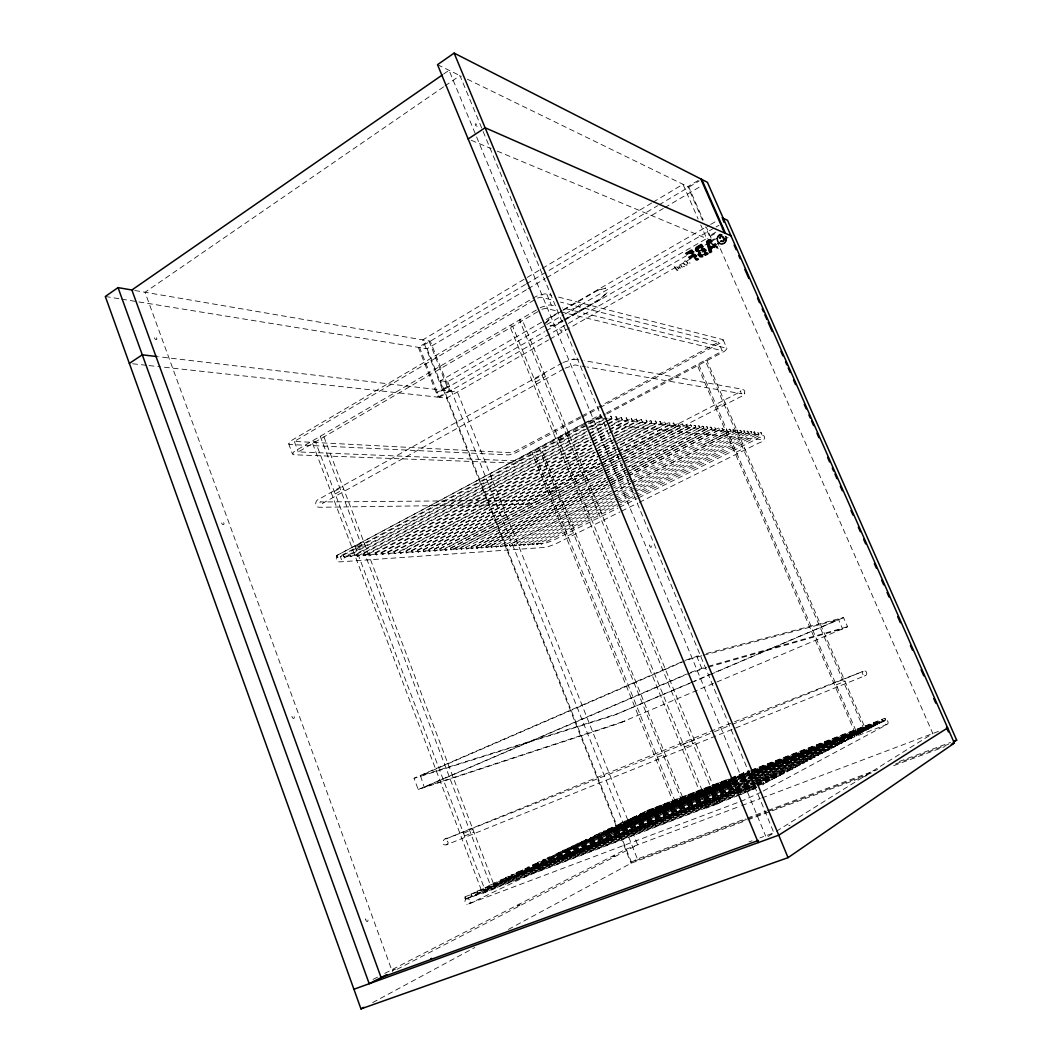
<?xml version="1.0" encoding="UTF-8"?>
<svg xmlns="http://www.w3.org/2000/svg" width="1062" height="1062" viewBox="0 0 1062 1062"><rect width="100%" height="100%" fill="white"/><g stroke="black" fill="none" stroke-linecap="round" stroke-linejoin="round"><path stroke-width="0.75" stroke-dasharray="5 3.75" d="M661.945 811.049L468.992 903.908L470.054 900.523L468.594 898.93L466.868 898.837L739.099 795.212M681.499 661.958L415.242 777.649L414.047 778.353L418.229 789.517L618.549 723.541L847.595 626.739L843.493 617.553L703.044 654.378M600.203 834.905L599.127 833.285L866.313 730.191L866.287 729.249L865.596 728.306L751.458 772.486M857.631 734.692C855.507 730.377 859.238 737.001 855.322 735.674L752.48 775.366M689.251 262.885L690.141 263.084M811.514 758.918L810.585 756.941L811.355 759.078L516.756 872.287L516.597 873.681L517.367 874.345L790.115 769.897C796.022 769.963 789.491 764.481 792.544 768.954M602.964 469.696L445.881 550.448L445.018 549.718L444.978 548.788L739.656 397.228C743.121 396.564 747.714 390.63 742.351 389.276L584.153 360.629M761.029 432.539L761.812 434.212L761.029 432.539L636.735 494.613M758.507 433.854C755.852 430.389 761.228 434.663 756.582 434.809M470.028 902.687L470.227 901.97M746.413 433.747L748.458 432.632L747.754 431.159L614.699 497.799M747.555 431.079L748.431 432.725M744.09 430.694L744.9 432.407L744.09 430.694L632.726 486.675M740.586 430.309L741.395 432.035L740.586 430.309L632.567 484.71M737.917 431.61C735.847 427.588 739.391 433.535 735.78 432.646M734.32 431.225C732.276 427.163 735.687 432.938 732.262 432.274L631.903 482.891M729.793 429.128L730.616 430.88L729.793 429.128L611.354 489.038M727.005 430.442C724.934 426.38 728.452 432.38 724.828 431.504M628.545 475.816L719.425 429.698L719.319 428.729L718.576 427.906L609.628 483.276L715.602 429.287L715.496 428.318L714.753 427.495L626.567 472.378M718.576 427.906L719.492 429.645M714.753 427.495L715.602 429.287M710.863 427.07L711.726 428.875L710.863 427.07L626.713 469.975M706.934 426.632L707.796 428.451L706.934 426.632L606.707 477.82M698.915 425.756L699.792 427.601L698.915 425.756L623.978 464.147M624.084 463.868L695.716 427.176L695.491 425.942L694.827 425.318L622.491 462.435M694.827 425.318L695.783 427.123M621.562 457.536L683.131 425.835L682.919 424.574L682.242 423.937L620.5 455.784M682.242 423.937L683.211 425.782M619.863 455.797L678.83 425.371L678.605 424.11L677.928 423.459L601.583 462.913M677.928 423.459L678.91 425.318M673.547 422.981L674.463 424.906L673.547 422.981L600.242 460.948M618.363 451.204L670.029 424.442L669.817 423.154L669.126 422.503L598.835 458.97M669.126 422.503L670.122 424.388M599.074 458.452L665.542 423.964L665.462 422.915L664.626 422.012L617.54 446.478M615.641 444.208L656.382 422.981L656.183 421.68L655.453 421.003L614.34 442.456M885.695 720.023C883.942 715.815 886.956 721.775 883.557 720.846L624.429 821.298L624.283 822.24L625 823.063L730.935 782.123M613.292 439.588L646.957 421.986L646.891 420.91L646.015 419.981L612.323 437.624M883.04 721.417C881.354 717.315 884.274 723.222 880.889 722.253L751.763 772.233M646.015 419.981L647.05 421.933M880.345 722.824C878.593 718.655 881.619 724.669 878.194 723.673L751.484 772.698M612.668 436.907L642.138 421.468L642.085 420.393L641.196 419.45L611.924 434.809M641.196 419.45L642.231 421.415M876.854 722.452L877.557 724.284L876.854 722.452L636.377 815.643L636.244 816.559L636.934 817.368L729.554 781.539M872.075 727.178C870.296 722.93 873.349 729.036 869.884 728.028L752.759 773.309M869.247 728.651C867.468 724.39 870.521 730.537 867.043 729.514L752.374 773.84M865.596 728.306L866.313 730.191M731.983 784.924L591.016 839.259L590.246 838.396L590.432 837.4L860.472 733.258L860.459 732.302L859.755 731.346L752.069 773.003M626.314 417.831L627.284 419.888L626.314 417.831L608.792 427.083M853.755 734.479L854.485 736.417L853.755 734.479L603.561 831.188L603.389 832.157L604.145 833.006L751.962 775.964M538.846 864.149L537.81 863.884L537.691 862.371L825.466 751.67L825.466 750.608L824.696 749.599L753.794 776.919M828.108 747.821L828.864 749.878L828.108 747.821L754.073 776.362M599.884 415.003L601.092 417.034L599.99 414.95L583.781 423.605M818.603 755.281L817.74 753.223L818.51 755.321L734.307 787.672M807.797 760.95L806.921 758.852L807.704 760.989L755.069 781.194M611.513 493.233L509.614 544.62L509.587 545.549L510.357 546.226L631.08 485.453M501.158 546.771C500.667 543.266 499.299 548.35 502.485 546.12L629.248 482.082M775.645 775.127L776.468 777.411L775.645 775.127L755.573 782.813M481.922 548.032C481.391 544.368 479.997 549.638 483.263 547.368L608.141 483.9M476.971 548.364C476.612 544.74 474.833 549.97 478.312 547.687L608.168 481.59M763.843 784.048C761.905 778.672 764.985 786.504 761.308 785.017L883.557 720.846C886.372 717.686 890.527 723.222 886.531 724.749L762.569 791.389M471.966 548.682C471.448 544.979 469.988 550.302 473.307 548.005L606.893 479.905M744.263 393.922L744.727 393.113M754.073 786.358L754.909 788.734L754.073 786.358L737.068 792.849M603.402 474.687L460.881 547.713L460.815 548.696L461.665 549.412L604.358 476.639M456.567 549.691C456.063 545.934 454.523 551.324 457.934 549.001L602.101 475.139M602.247 470.333L450.407 548.377L450.341 549.373L451.204 550.103L603.375 471.993M440.597 550.74C440.146 546.996 438.473 552.359 441.978 550.036L601.185 468.037M424.03 551.828C423.619 547.992 421.826 553.488 425.424 551.112L598.118 461.678M418.375 552.2C417.95 548.377 416.131 553.846 419.769 551.483L597.614 459.209M593.565 450.394L399.989 551.59L399.883 552.638L400.825 553.408L595.092 452.027M394.984 553.727C394.546 549.718 392.621 555.426 396.392 552.997L592.954 450.222M357.39 556.262C358.106 552.771 354.509 556.076 357.788 556.05M350.845 556.687C350.845 552.174 348.203 558.665 352.425 555.851M344.34 557.046L343.185 555.253L344.207 557.125L603.574 419.171M633.111 819.2L632.448 817.514L633.39 819.107M337.623 557.484L336.455 555.678L337.477 557.563L605.526 414.724M871.398 725.373L628.465 819.399L628.319 820.329L629.023 821.138L729.899 782.15M729.873 780.849L620.248 823.276L621.31 824.855M750.529 773.601L611.951 827.205L613.026 828.811M604.251 832.953L603.561 831.188M599.924 835.011L599.233 833.232M553.634 857.061C554.404 854.087 550.966 856.304 553.926 856.968M533.403 866.711C533.562 862.57 530.801 868.145 534.916 866.141L734.24 789.69M733.43 790.739L500.202 880.132L500.016 881.553L500.813 882.23L755.427 784.871M757.538 785.243L772.393 779.561L772.22 778.114L771.463 777.304L488.772 885.535L488.573 886.982L489.383 887.673L736.099 793.433M418.229 789.517L686.517 674.118M731.957 724.589L858.8 673.122C867.322 669.657 859.636 671.728 863.804 675.472C868.238 677.052 867.415 669.153 863.353 671.25L722.147 726.647L447.752 838.144C442.296 837.719 440.518 846.799 446.943 844.609L865.596 675.512M545.297 323.021L552.16 316.144M545.656 323.352L552.413 316.569L562.05 310.993M701.836 655.719L687.141 659.953L420.459 775.725L424.176 787.141L685.601 674.874M841.197 629.474L842.564 628.837L838.582 619.637L694.15 681.233M843.613 617.593L711.168 674.211M754.378 431.822L755.175 433.495L754.378 431.822L635.302 491.467M751.073 431.464L751.79 433.137L751.073 431.464L634.107 490.06M721.178 431.119L723.275 430.044L722.452 428.331L629.447 475.471M722.359 428.318L723.209 430.097M467.997 898.04C464.625 898.479 463.297 903.828 467.214 904.466M443.611 74.074L449.053 70.291L765.662 836.046M443.597 86.872L145.043 292.249L392.369 971.743M444.965 85.929L459.965 75.614L773.906 832.834L759.888 837.931M541.275 544.195C540.89 540.651 539.695 545.841 542.642 543.518L635.302 497.308M537 544.474C536.668 540.823 535.248 546.187 538.368 543.797L635.793 495.144M532.686 544.766C532.248 541.076 531.106 546.452 534.053 544.076L616 503.056M625.651 467.957L703.827 428.039L703.721 427.043L702.951 426.194L624.151 466.298M528.318 545.045C527.894 541.355 526.699 546.731 529.699 544.355L614.991 501.622M702.951 426.194L703.827 428.039M523.898 545.337C523.473 541.66 522.265 547.01 525.292 544.647L632.819 490.724M519.437 545.629C518.999 541.925 517.791 547.302 520.831 544.925L613.557 498.357M514.924 545.921C514.566 542.257 513.238 547.607 516.318 545.218L632.129 486.993M510.357 546.226L509.614 544.62M622.531 462.169L691.574 426.725L691.481 425.729L690.685 424.866L622.876 459.713M505.738 546.532C505.339 542.748 504.025 548.244 507.145 545.815L611.34 493.259M687.379 426.287C685.747 422.172 688.322 427.681 685.269 427.375L604.411 468.939M690.685 424.866L691.574 426.725M496.339 547.142C496.007 543.399 494.587 548.855 497.759 546.426L609.867 489.794M491.56 547.461C491.241 543.691 489.781 549.173 492.98 546.731L609.522 487.697M486.728 547.78C486.343 543.93 484.922 549.505 488.148 547.049L609.575 485.44M476.002 546.811L606.03 480.502M768.038 836.498L775.021 832.13M776.415 831.254L932.808 733.51L717.912 243.225M466.789 549.081C466.457 545.138 464.917 550.846 468.249 548.337L605.327 478.338M665.542 423.964L664.626 422.012M461.665 549.412L460.881 547.713M620.46 444.54L661.002 423.472L660.79 422.172L660.073 421.508L615.987 444.474M451.204 550.103L450.407 548.377M656.382 422.981L655.453 421.003M445.881 550.448L445.084 548.722M660.073 421.508L661.002 423.472M651.696 203.001L422.756 339.893L442.721 390.245L544.58 331.702M653.117 202.152L682.972 184.284L698.119 218.958M698.199 180.474L687.818 186.66L702.885 221.055M525.451 284.47L419.609 347.539L439.296 397.307L446.624 398.104L548.576 339.906M526.486 283.859L657.59 205.736M658.984 204.913L699.181 180.965M651.71 422.49C649.971 418.07 652.626 423.95 649.493 423.632L596.539 451.27M121.626 299.139L427.057 348.748L526.672 289.607M528.093 288.758L545.178 278.616M546.598 277.779L663.299 208.497M664.719 207.648L701.716 185.677M435.035 551.165C434.69 546.996 433.03 552.983 436.535 550.395L599.393 466.364M429.513 551.523C429.221 547.421 427.468 553.329 431.013 550.753L618.137 454.018M536.283 310.077L295.223 450.912A8.257 2.27 -19.6 0 0 293.245 452.346L292.886 454.443A9.624 2.655 -19.6 0 0 294.559 454.801L511.34 462.966A7.5 1.659 -21.9 0 0 513.065 462.806L517.831 461.333A6.425 1.42 -21.9 0 0 520.141 460.244M537.744 311.697L298.276 451.921L515.667 460.881L604.968 413.729M746.427 819.439L631.412 862.225L440.491 380.767L544.846 320.379M546.28 319.543L561.997 310.449M563.205 309.746L709.243 225.237M710.664 224.414L716.385 221.095M563.431 310.197L596.831 290.882L605.831 288.054L596.698 290.364M440.491 380.767L447.739 381.696L545.31 325.41M546.744 324.587L563.962 314.657M565.396 313.834L714.62 227.759M716.053 226.923L718.921 225.277M412.521 552.638C412.202 548.377 410.41 554.497 414.034 551.855L595.636 457.457M562.555 320.445L555.665 324.414L546.97 326.538M563.935 319.649L600.163 298.82L607.57 292.183L600.442 299.258L564.095 320.14M715.934 232.074L709.363 235.857L710.319 236.268L716.89 232.498M562.701 320.936L555.784 324.919L546.97 327.069M546.014 330.879L563.232 320.989M564.665 320.166L706.695 238.538L700.761 224.985M438.022 397.175L448.854 390.962L428.995 340.955L418.322 347.327L438.022 397.175L162.181 367.001M721.921 234.476L711.394 240.503L705.447 226.91M439.296 397.307L722.625 235.021M406.706 553.023C406.401 548.735 404.569 554.882 408.233 552.227L614.168 444.965M637.266 420.95L636.218 418.972L637.266 420.95L614.832 432.725M550.023 339.083L728.094 237.423M400.825 553.408L399.989 551.59M446.186 844.914C452.2 842.073 442.19 838.781 445.801 838.98L633.47 764.534M466.656 898.717L754.909 788.734M632.302 420.419L631.253 418.428L632.302 420.419L609.761 432.287M388.811 554.191C388.533 549.824 386.595 556.076 390.365 553.382L592.238 447.62M562.263 362.952L319.649 498.782C314.671 499.857 313.914 507.795 319.941 507.278L528.04 504.357L537.518 501.317M334.238 491.44L342.814 486.648M534.398 379.453L544.355 373.877M335.18 493.923L343.756 489.131M535.474 382.081L545.443 376.519M563.59 369.005L322.33 503.494C320.644 507.291 318.361 499.844 321.72 501.981L527.827 500.189L535.527 497.587L599.924 464.306M382.692 554.603C382.426 550.196 380.435 556.488 384.245 553.78L591.481 444.978M376.492 555.001C376.24 550.581 374.209 556.9 378.045 554.178L590.95 442.177M622.173 419.344L621.097 417.313L622.173 419.344L612.562 424.415M541.885 309.281L545.576 308.285L558.824 311.431M370.213 555.413C369.961 550.966 367.89 557.324 371.766 554.59L607.517 430.296M607.703 423.711L617.102 418.733L616.65 417.167L616.013 416.702L588.321 431.398M363.841 555.838C363.854 551.523 361.306 557.245 365.049 555.187M616.013 416.702L616.995 418.786M372.643 1002.608L474.833 947.503M508.406 929.396L631.04 863.273L746.068 820.528M580.383 416.782L512.163 452.797L294.347 441.407L537.717 297.971L540.996 297.214L554.165 300.506M581.843 415.999L718.443 342.19L560.55 302.126M356.381 554.417L586.861 432.168M761.109 792.172L743.068 800.496L467.068 904.452M631.412 862.225L637.412 858.985L745.896 818.603M580.954 417.804L516.889 452.173A6.412 1.46 -21.9 0 1 514.592 453.262L509.826 454.722A7.5 1.712 -21.9 0 1 508.087 454.881L290.709 444.553A9.611 2.721 -19.5 0 1 289.037 444.168L289.368 442.018A8.244 2.336 -19.5 0 1 291.346 440.584L534.505 297.32A8.947 2.828 -22.9 0 1 537.757 295.701L544.394 293.935A10.434 3.292 -22.9 0 1 546.744 294.055L551.51 295.289M582.401 417.021L598.424 408.432M599.871 407.649L719.253 343.584A6.969 1.659 -24.1 0 0 721.403 342.269L723.262 340.092A8.138 1.951 -24.1 0 0 722.678 339.561L557.869 296.935M610.889 416.145L611.739 418.229L610.889 416.145L604.822 419.278M336.455 555.678L582.321 424.375M585.215 422.915L340.305 553.687C334.835 554.669 334.782 563.086 340.995 561.798L546.465 547.288L554.815 544.288L620.035 511.924M355.146 546.704L363.841 542.058M558.386 438.234L568.515 432.831M606.442 412.945L721.483 351.549L722.173 350.779L718.416 342.097M606.986 413.954L722.957 352.133A6.969 1.62 -24 0 0 725.107 350.818L726.979 348.681A8.138 1.898 -24 0 0 726.408 348.163L562.541 307.9M343.185 555.253L602.486 417.1M356.089 549.213L364.797 544.567M559.475 440.903L569.617 435.513M603.428 420.021L341.075 559.634C342.269 560.763 339.813 555.479 340.212 556.501L545.642 543.133L552.824 540.545L617.991 508.101M350.978 556.607L586.928 431.398M588.321 430.668L611.845 418.176L609.429 419.45M565.037 368.209L574.967 364.916L585.428 366.709M357.522 556.183L587.936 434.185M589.383 433.402L606.296 424.455M362.978 553.939L587.644 435.022M589.105 434.252L606.614 424.986M608.075 424.216L621.336 417.286M365.408 555.001L587.671 437.571M592.052 435.261L606.707 427.521M369.35 553.528L588.348 437.876M589.808 437.106L607.331 427.853M608.977 429.539L627.284 419.888M375.643 553.129L588.972 440.703M590.432 439.933L607.968 430.694M609.429 429.924L631.465 418.388M592.397 441.42L608.3 433.044M381.842 552.731L590.976 442.761M592.437 441.991L636.43 418.932M592.954 444.208L607.623 436.509M387.975 552.346L591.428 445.575M592.888 444.805L610.451 435.579M598.065 444.553L611.208 437.677M394.015 551.961L593.273 447.606M594.733 446.837L610.849 438.394M598.769 447.182L611.831 440.345M595.039 449.624L650.887 420.512M405.87 551.205L595.264 452.412M596.725 451.642L612.88 443.226M411.684 550.833L595.41 455.186M596.871 454.417L614.513 445.23M597.096 456.687L614.619 447.58M417.578 550.474L595.477 457.948M596.95 457.191L616.066 447.248M423.101 550.116L597.362 459.727M599.565 460.935L616.916 451.947M428.836 549.758L598.782 461.704M717.593 803.868L720.023 802.606L522.517 320.578L519.464 319.914L717.593 803.868L706.403 808.129L509.614 325.662L512.694 326.299L708.872 806.868L706.403 808.129M674.463 424.906L619.611 453.262M434.225 549.412L600.123 463.669M601.384 463.563L737.506 393.232C741.993 389.555 739.497 392.781 741.98 393.79L587.047 366.987M600.853 465.607L618.403 456.554M439.695 549.054L599.924 466.404M601.384 465.647L619.027 456.541M397.082 969.301L637.651 844.834L457.377 391.971L158.703 356.766M550.368 492.821L557.63 489.078M716.916 406.958L725.067 402.75M602.645 467.28L620.115 458.293M603.72 469.563L621.403 460.47M373.001 979.443L378.882 976.416M384.749 973.389L625.545 849.414L740.148 806.177M604.849 471.236L621.058 462.926M455.678 548.045L603.309 472.285M604.782 471.528L621.018 463.191M605.021 473.639L622.611 464.625M604.875 473.944L622.505 464.904M605.818 475.882L622.69 467.041M586.675 422.132L597.335 418.295L606.973 418.8M697.707 428.663L699.792 427.601M606.774 477.595L624.19 468.7M471.09 547.063L605.221 478.577M608.34 479.161L707.796 428.451M607.517 479.758L625.226 470.718M589.463 427.402L598.623 424.096L605.008 424.468M477.236 548.231L477.993 547.846M609.641 480.834L711.726 428.875M481.059 546.426L607.464 482.095M608.924 481.351L625.093 473.121M486.077 546.12L608.154 484.02M611.035 484.697L627.084 476.546M490.923 545.815L608.792 485.945M610.265 485.201L627.974 476.214M610.836 487.113L726.196 428.743M704.186 444.235L728.612 431.902M630.27 481.644L733.43 429.526M612.814 492.529L630.43 483.635M612.986 492.489L630.709 483.542M632.182 482.798L737.121 429.937M756.941 784.287L778.194 776.149M757.817 785.734L765.622 782.747M739.431 433.017L741.395 432.035M742.949 433.389L744.9 432.407M759.874 780.928L794.097 767.799M756.21 781.791L797.934 765.795M756.635 783.836L782.269 774.012M616.478 500.879L633.828 492.21M617.234 502.472L757.724 432.181M537.345 544.302L538.062 543.943M733.019 782.083L861.335 732.514M753.901 776.057L846.202 740.466M849.308 738.833C854.392 739.218 848.777 733.935 851.432 738.024M733.43 785.216L836.63 745.484M812.443 754.365L839.856 743.785M548.961 859.331L547.939 859.065L547.819 857.578L830.033 748.949M543.943 861.72L542.908 861.468L542.788 859.954L826.661 750.715M636.749 496.578L761.812 434.212M619.465 507.357L637.24 498.503M638.713 497.773L757.206 438.765C761.481 434.942 759.635 438.712 761.826 439.628L611.619 425.105M567.798 535.898L575.139 532.248M736.324 452.147L744.568 448.045M751.617 773.375L872.765 726.527M621.522 511.18L637.824 503.096M639.311 502.353L759.357 442.774C762.808 442.257 767.64 436.455 762.211 435.088L608.606 418.972M563.364 362.368L573.387 359.182M492.131 889.744L495.224 888.257L323.791 436.495L320.246 436.296L492.131 889.744L482.586 893.381L311.777 441.248L315.334 441.434L485.692 891.881L482.586 893.381M778.101 776.203L780.676 775.194L779.893 773.017L759.688 780.676M768.038 781.831C766.658 776.747 768.808 783.49 765.516 782.8M804 762.941L803.217 760.777L804 762.941L755.653 781.486M800.244 764.919C798.81 760.113 801.067 766.512 797.827 765.848M796.42 766.923C795.026 762.091 797.243 768.53 794.004 767.853M788.615 771.025C787.221 766.127 789.424 772.645 786.172 771.968L756.317 783.384M784.632 773.123C783.238 768.184 785.415 774.742 782.163 774.065M467.373 898.333L652.413 810.16L730.802 779.588M771.463 777.304L772.286 779.601M825.466 751.67L824.696 749.599M822.015 753.476L821.245 751.392L822.015 753.476L754.976 779.242M814.952 757.179L814.089 755.109L814.952 757.179L754.83 780.278M839.776 743.825L842.1 742.922L841.383 740.997L753.064 775.021M845.206 741.289L844.463 739.311L845.206 741.289L733.51 784.34M836.551 745.524L838.887 744.621L838.157 742.683L753.011 775.459M835.528 746.374C834.135 741.9 836.405 747.913 833.272 747.25L552.917 855.162M779.76 772.977L780.57 775.247M832.223 748.113C830.829 743.612 833.099 749.653 829.94 748.989M863.419 731.718C861.986 727.417 864.349 733.245 861.255 732.554M860.472 733.258L859.755 731.346M846.122 740.506L848.419 739.603L847.821 737.798L594.747 835.356L595.835 836.989M838.051 742.643L838.794 744.661M872.685 726.554L874.862 725.704L874.185 723.926L750.953 771.596M730.218 781.074L616.053 825.333L616.677 826.953L618.429 826.329M588.202 840.746L586.397 841.383L585.746 839.684L731.399 783.384M733.815 788.455L521.893 869.924L522.584 871.769L524.535 871.079M732.992 788.269L527.203 867.415L527.894 869.247L529.832 868.557M735.09 792.398L476.745 891.31L477.289 893.182L479.52 892.545M734.771 791.933L482.666 888.496L483.383 890.447L485.427 889.73M733.948 791.097L494.268 883.013L494.972 884.925L496.989 884.221M754.471 782.123L505.539 877.663L506.242 879.548L508.233 878.858M733.789 789.358L511.061 875.048L511.765 876.92L513.742 876.23M847.595 737.678L848.339 739.643M841.277 740.971L842.02 742.962M874.092 723.886L874.796 725.744M788.747 825.732L790.075 825.174M471.634 896.129C472.165 891.23 468.793 897.828 473.373 895.465L736.019 795.305M477.635 893.275L477.011 891.098M465.554 899.023C466.337 894.323 462.554 900.178 466.908 898.518M522.743 871.783L522.292 869.751M528.04 869.26L527.588 867.242M511.924 876.933L511.313 874.862M517.367 874.345L516.756 872.287M506.415 879.562L505.791 877.477M495.144 884.938L494.52 882.814M500.813 882.23L500.202 880.132M483.555 890.447L482.931 888.297M489.383 887.673L488.772 885.535M577.383 845.75C578.272 842.524 574.94 845.259 577.794 845.591M581.989 843.56C582.826 840.321 579.533 843.042 582.388 843.401M568.024 850.211C568.94 846.985 565.502 849.693 568.422 850.051M572.737 847.967C573.613 844.688 570.241 847.436 573.135 847.808M563.245 852.481C564.161 849.175 560.696 851.95 563.656 852.335M558.413 854.791C559.369 851.512 555.851 854.273 558.811 854.631M543.518 861.879L542.921 859.901M548.55 859.49L547.952 857.512M538.434 864.309L537.823 862.304M625 823.063L624.429 821.298M616.81 826.966L616.358 825.201M620.925 825.001L620.354 823.236M608.407 830.962C608.473 826.873 606.362 832.515 609.946 830.378L731.121 783.61M612.628 828.957L612.057 827.165M595.437 837.148L594.866 835.303M586.529 841.396L585.945 839.524M591.016 839.259L590.432 837.4M648.47 811.872L647.913 810.187L648.842 811.74M640.824 815.523L640.267 813.797L641.209 815.377M644.674 813.691C644.727 809.961 642.802 815.151 646.147 813.12L750.237 772.831M636.934 817.368L636.377 815.643M629.023 821.138L628.465 819.399M632.341 817.554L729.408 779.946M687.127 674.211L706.748 667.586M692.636 681.884L617.327 713.863L420.008 776.017M689.875 683.278L613.225 715.615L414.047 778.353M691.402 682.627L709.642 674.861M685.494 660.232L701.451 654.803M625.053 720.939L622.624 721.948M690.512 672.405L706.429 666.817M613.783 856.237C610.464 857.751 617.287 854.777 613.889 856.33M463.523 833.258L472.909 829.449M683.251 744.09L694.229 739.63M710.013 733.497L634.625 764.069M714.553 731.652L730.43 725.213M657.351 757.272L665.117 754.113M836.219 684.831L844.994 681.286M464.545 835.94L473.931 832.143M684.419 746.958L695.411 742.511M864.349 676.016L865.185 675.671M622.372 721.881L424.203 787.154M647.913 810.187L729.488 778.539M731.028 777.942L749.493 770.786M751.033 770.189L884.925 718.244M644.236 811.992L729.169 779.004M730.722 778.406L749.281 771.211M750.821 770.6L882.363 719.664M640.267 813.797L729.82 779.083M731.36 778.486L749.891 771.304M751.431 770.707L879.668 721.058M730.948 779.349L749.414 772.193M733.855 778.406L749.785 772.247M751.312 771.649L883.597 720.461L884.739 720.102L883.531 721.961L884.035 723.713L886.664 724.536L752.905 775.924M877.557 724.284L755.839 771.37M731.413 780.251L749.918 773.083M731.492 780.437L750.25 773.335M731.107 780.942L749.653 773.773M607.836 829.156L750.091 773.972M731.426 781.552L751.232 773.893M732.475 781.526L750.847 774.424M618.323 826.382L731.479 782.681M732.953 782.787L751.524 775.618M732.634 783.026L750.953 775.95M581.405 841.675L731.373 783.809M732.913 783.212L751.471 776.057M756.569 774.198L854.485 736.417M576.799 843.852L751.75 776.415M572.139 846.056L731.187 784.805M732.674 784.168L752.746 776.428M567.573 848.312L730.935 785.283M732.475 784.685L752.52 776.959M562.648 850.556L732.209 785.23M733.749 784.632L752.679 777.384M826.568 750.754L828.864 749.878M610.345 832.223L674.662 807.439M557.962 852.852L732.037 785.774M532.659 864.76L732.209 787.991M738.276 785.654L753.741 779.787M734.877 787.938L753.914 780.743M735.289 788.947L753.834 781.831M735.767 789.106L754.113 782.07M756.011 781.539L783.955 770.906M529.699 868.623L754.67 782.389M740.652 794.615L756.794 787.38L737.493 794.734M734.97 790.155L753.502 783.052M524.402 871.145L733.577 791.004M735.116 790.407L753.688 783.305M735.488 790.513L754.02 783.411M513.61 876.296L734.851 791.602M736.378 791.017L754.79 783.982M736.324 791.336L754.856 784.247M756.409 783.65L767.361 779.535M508.101 878.924L735.156 792.053M736.696 791.456L755.135 784.406M736.63 791.801L755.175 784.712M756.728 784.114L763.047 781.778M471.01 893.952L735.342 792.902M736.882 792.305L755.44 785.216M496.843 884.288L755.719 785.336M757.246 784.752L776.468 777.411M464.93 896.832L735.515 793.447M739.179 792.252L756.011 785.827M485.281 889.797L734.731 794.562M736.271 793.964L756.277 786.331M479.374 892.611L734.864 795.119M741.05 792.756L756.542 786.849M741.688 805.593L760.273 798.584M761.826 798L940.242 730.709M747.449 818.032L766.047 811.102M767.6 810.532L877.637 769.565M899.328 761.481L950.477 742.444M747.98 818.868L766.631 811.926M768.184 811.355L873.867 772.047M895.624 763.95L948.472 744.289M747.621 819.944L868.875 774.888M893.739 765.636L945.047 746.573M748.989 841.9L752.095 840.772M708.327 667.135L842.564 628.823M708.022 666.365L847.595 626.739M703.416 655.294L838.582 619.637M573.825 359.142L582.52 360.337M572.883 359.221L574.396 359.089M132.631 363.775L147.406 365.381M149.052 365.567L160.535 366.828M105.324 296.484L120.006 298.873M134.808 290.497L430.269 341.181L450.115 391.108M560.444 311.83L722.133 350.686M540.12 307.874A8.961 2.761 -22.9 0 1 542.35 306.838L548.988 305.046A10.447 3.213 -22.9 0 1 551.337 305.139L556.143 306.321M725.081 236.189L726.342 236.56M722.306 240.862L723.713 241.3M686.995 262.646L687.857 262.911M719.386 234.383L720.673 234.782M725.452 236.839L726.541 237.184M718.43 235.193L719.439 235.512M721.058 236.016L723.766 236.866M725.678 237.476L726.687 237.782M718.058 235.631L719.014 235.937M720.448 236.375L724.165 237.556M725.797 238.061L726.753 238.366M717.753 236.083L718.655 236.375M719.943 236.773L721.085 237.145M722.465 237.569L724.417 238.193M725.864 238.645L726.753 238.923M717.487 236.56L718.363 236.839M719.624 237.238L720.7 237.569M722.864 238.26L724.563 238.791M725.837 239.189L726.727 239.468M717.288 237.052L718.151 237.33M719.425 237.729L720.58 238.087M723.103 238.884L724.589 239.348M725.771 239.72L726.634 239.999M717.102 237.543L717.965 237.822M719.319 238.246L720.434 238.605M723.222 239.481L724.523 239.893M725.651 240.238L726.514 240.516M716.996 238.061L717.859 238.339M723.182 240.025L724.364 240.397M725.465 240.742L726.328 241.008M716.903 238.592L717.793 238.87M722.917 240.49L724.098 240.862M725.24 241.233L726.129 241.512M721.032 240.45L721.748 240.676M724.948 241.685L725.85 241.977M716.89 239.693L717.859 239.999M720.408 240.808L723.195 241.685M724.589 242.136L725.558 242.441M716.983 240.277L718.005 240.609M720.474 241.393L722.452 242.017M724.165 242.548L725.173 242.879M717.129 240.888L718.244 241.233M723.62 242.932L724.762 243.304M717.341 241.499L718.629 241.91M722.903 243.264L724.218 243.689M709.097 239.454L710.252 239.813M717.7 242.176L719.399 242.707M721.802 243.477L723.58 244.034M708.487 239.8L711.62 240.795M718.204 242.893L722.757 244.326M707.863 240.158L712.987 241.791M719.133 243.742L721.43 244.459M683.224 266.35L684.592 266.774M707.239 240.516L714.354 242.773M706.615 240.875L715.722 243.769M706.15 241.273L717.089 244.751M706.31 241.884L709.257 242.813M710.239 243.132L718.456 245.747M706.469 242.481L709.456 243.437M711.447 244.061L719.824 246.729M706.642 243.092L709.642 244.048M712.655 245.003L720.089 247.366M706.801 243.689L709.841 244.658M713.04 245.68L719.465 247.725M706.96 244.3L710.027 245.269M712.416 246.039L718.841 248.083M707.133 244.897L710.226 245.893M711.792 246.397L714.806 247.353M716.306 247.831L718.217 248.442M707.292 245.508L710.412 246.503M711.168 246.742L714.182 247.711M676.6 270.16L677.41 270.425M718.841 234.755L719.983 235.127M701.053 244.074L701.942 244.353M707.451 246.118L713.558 248.057M700.429 244.419L702.433 245.056M707.624 246.716L712.934 248.415M699.818 244.778L702.938 245.773M707.783 247.327L712.31 248.773M699.208 245.136L703.442 246.49M707.942 247.924L711.699 249.132M698.584 245.481L703.933 247.194M708.115 248.535L711.407 249.583M697.973 245.84L704.438 247.911M708.274 249.145L711.593 250.207M697.376 246.198L700.057 247.061M700.27 247.127L704.942 248.627M708.447 249.743L711.792 250.818M696.805 246.57L699.433 247.406M700.747 247.831L705.433 249.331M708.606 250.353L711.978 251.428M696.287 246.955L698.849 247.778M701.239 248.548L705.938 250.048M708.766 250.951L711.978 251.986M695.862 247.366L698.411 248.189M701.73 249.251L706.442 250.765M708.938 251.561L711.367 252.344M719.996 234.025L721.616 234.543M695.557 247.818L698.185 248.667M701.212 249.636L706.934 251.468M709.097 252.172L710.743 252.69M695.318 248.296L698.185 249.212M700.548 249.968L707.438 252.185M709.257 252.769L710.12 253.048M695.185 248.8L698.517 249.875M699.685 250.247L702.593 251.176M703.243 251.389L707.942 252.902M695.159 249.344L701.969 251.535M703.748 252.106L708.447 253.619M695.238 249.915L701.398 251.906M704.239 252.809L708.261 254.11M695.437 250.526L700.973 252.318M691.203 249.716L692.477 250.128M695.875 251.229L700.734 252.796M704.106 253.871L707.013 254.814M690.592 250.074L692.968 250.844M698.557 252.637L700.747 253.34M703.482 254.23L706.389 255.172M689.981 250.42L693.459 251.548M698.331 253.114L701.026 253.991M702.739 254.535L705.779 255.517M689.371 250.778L693.964 252.265M698.159 253.606L705.155 255.876M704.73 253.526L707.637 254.455M688.76 251.123L694.455 252.968M698.106 254.15L704.531 256.221M688.136 251.482L694.96 253.685M698.159 254.707L703.88 256.566M687.526 251.827L690.446 252.769M690.672 252.849L695.451 254.389M698.318 255.318L703.203 256.898M686.915 252.185L689.835 253.128M691.163 253.552L695.955 255.106M698.703 255.995L702.42 257.19M686.304 252.53L689.225 253.473M691.641 254.256L696.446 255.809M699.592 256.831L701.159 257.336M685.694 252.889L688.614 253.831M691.999 254.92L696.951 256.526M685.362 253.327L688.003 254.176M691.389 255.278L697.442 257.23M685.866 254.03L687.379 254.522M690.778 255.623L697.946 257.947M690.167 255.982L693.114 256.938M693.632 257.097L698.438 258.663M689.557 256.327L692.49 257.283M688.946 256.672L691.88 257.628M694.614 258.517L698.358 259.739M688.322 257.031L691.269 257.986M695.106 259.234L697.747 260.084M688.627 257.681L690.658 258.331M695.597 259.938L697.137 260.442M689.119 258.385L690.048 258.69M684.977 260.867L686.928 261.504M716.877 239.136L717.766 239.428M684.22 261.172L684.99 261.425M686.344 261.876L687.539 262.261M687.273 263.27L688.003 263.509M683.304 263.071L684.114 263.336M683.543 263.695L684.552 264.026M686.583 264.69L687.26 264.916M684.008 264.398L686.623 265.248M694.123 257.814L698.955 259.393M680.623 265.473L681.459 265.752M680.901 266.111L681.95 266.456M681.512 266.867L682.454 267.173M678.791 266.509L679.587 266.774M679.136 267.173L680.092 267.491M676.72 266.92L678.1 267.385M679.627 267.889L680.583 268.195M677.636 267.77L678.684 268.115M674.609 267.319L675.551 267.637M678.18 268.5L678.95 268.752M675.113 268.036L676.096 268.354M675.605 268.739L676.613 269.071M676.096 269.456L678.047 270.093M674.197 266.615L675.06 266.92M471.223 140.264L491.109 148.574M497.228 151.123L712.35 240.901L706.416 227.334M437.531 64.689L461.373 76.305M467.333 79.199L688.813 187.138L703.203 219.993M294.347 441.526L298.21 451.815M723.182 339.853L726.912 348.455M546.744 294.055L551.337 305.139M696.659 656.05L701.677 668.171M447.739 381.696L637.412 858.985M427.057 348.748L631.04 863.273M288.585 443.624L292.435 453.925M571.701 309.334C572.63 314.086 575.246 306.188 571.701 309.334M578.418 305.458C579.361 310.223 581.989 302.298 578.418 305.458M477.17 126.259C473.533 125.728 475.895 120.776 477.17 126.259M740.878 390.989L740.174 391.652L740.878 390.989M520.141 904.797L517.459 905.913L520.141 904.797M395.595 969.102L392.436 970.416L395.595 969.102M447.142 386.661L436.323 392.874L437.597 393.02L448.403 386.807L447.142 386.661M864.919 727.563L863.525 728.28L705.155 360.27L706.947 360.668L864.919 727.563M856.038 731.001L854.631 731.731L697.07 364.585L698.889 364.956L856.038 731.001M682.946 798.053L681.1 798.929L539.191 448.828L541.341 448.947L682.946 798.053M675.074 801.093L673.228 801.983L531.996 452.651L534.173 452.77L675.074 801.093M559.807 328.901A1.872 0.69 60.8 0 0 561.612 331.45A1.872 0.69 60.8 0 0 561.187 328.994A1.872 0.69 60.8 0 0 559.807 328.901M649.24 544.939A1.912 0.73 64.3 0 0 651.019 547.381A1.912 0.73 64.3 0 0 650.475 544.607A1.912 0.73 64.3 0 0 649.24 544.939M743.533 772.459A1.991 0.757 68.1 0 0 745.179 775.287A1.991 0.757 68.1 0 0 744.94 772.499A1.991 0.757 68.1 0 0 743.533 772.459M154.415 337.809A1.659 0.916 53.1 0 0 156.472 339.614A1.659 0.916 53.1 0 0 155.955 337.238A1.659 0.916 53.1 0 0 154.415 337.809M221.626 522.929A1.646 0.982 58.1 0 0 223.657 524.575A1.646 0.982 58.1 0 0 223.086 522.026A1.646 0.982 58.1 0 0 221.626 522.929M291.944 716.359A1.673 1.049 65 0 0 293.776 718.377A1.673 1.049 65 0 0 293.656 715.761A1.673 1.049 65 0 0 291.944 716.359M365.726 919.095A1.752 1.075 72.6 0 0 367.253 921.511A1.752 1.075 72.6 0 0 367.585 918.869A1.752 1.075 72.6 0 0 365.726 919.095"/><path stroke-width="1.5" d="M132.697 290.125L118.041 287.616L105.324 296.484L360.961 1008.9L788.057 857.645L954.366 743.108L707.411 182.306L454.124 53.1L437.531 64.689L758.255 842.604M442.243 75.017L131.887 289.992L381.099 977.571L758.507 840.414M953.132 742.564L956.676 740.134L727.536 220.312L722.107 217.79M129.338 363.403L142.295 354.827L157.07 356.567M468.169 138.989L485.122 127.759L730.961 235.777M947.676 727.908L778.725 835.183L353.925 989.266M360.961 1008.9L363.881 1007.32M386.807 974.611L369.204 983.717L118.041 287.616M431.623 958.389L430.787 958.76M953.57 741.289L956.676 740.134M951.26 744.263L954.366 743.108M722.505 228.303L723.448 228.728M722.771 219.303L724.111 222.343M734.121 245.096L736.125 249.636M738.794 255.703L740.134 258.743M744.807 269.363L748.816 278.456M757.498 298.17L759.503 302.723M762.171 308.79L763.498 311.83M764.839 314.856L766.844 319.41M768.171 322.436L772.18 331.543M780.862 351.257L782.867 355.81M785.535 361.877L786.876 364.903M788.203 367.943L790.208 372.497M793.553 380.077L795.557 384.63M804.239 404.343L806.231 408.897M808.912 414.963L810.24 417.99M811.58 421.03L813.585 425.57M816.917 433.163L818.921 437.703M827.603 457.43L829.608 461.97M832.276 468.037L833.617 471.077M834.944 474.103L836.949 478.657M840.294 486.237L842.285 490.79M850.967 510.503L852.972 515.057M858.322 527.19L860.326 531.743M863.658 539.323L865.663 543.877M874.345 563.59L876.349 568.143M881.686 580.277L883.69 584.83M887.022 592.41L889.027 596.963M897.709 616.677L900.377 622.744M910.399 645.497L912.404 650.037M921.086 669.764L923.754 675.83M933.763 698.57L935.768 703.124M946.454 727.39L948.459 731.944M701.77 179.425L725.492 233.375M700.787 178.92L724.549 232.963M454.124 53.1L788.057 857.645"/></g></svg>
